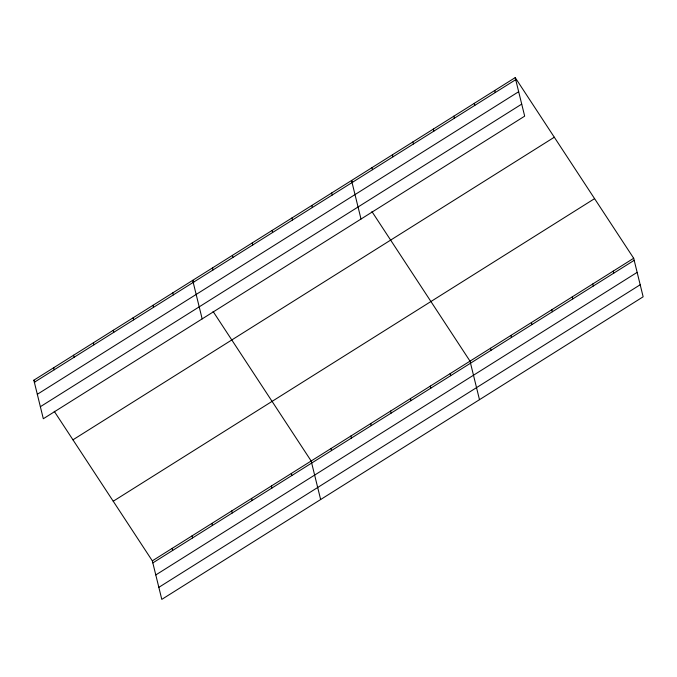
<?xml version="1.0" encoding="UTF-8"?>
<svg xmlns="http://www.w3.org/2000/svg" width="677" height="677" viewBox="0 0 677 677"><rect width="100%" height="100%" fill="white"/><g stroke="black" fill="none" stroke-linecap="round" stroke-linejoin="round"><path stroke-width="1.02" d="M515.205 77.618L524.675 116.156L43.32 418.741L33.85 380.203L515.205 77.618L633.68 258.259L643.15 296.797L161.795 599.382L152.325 560.844L54.245 411.303M34.358 382.26L515.713 79.674M37.311 394.302L518.667 91.708M40.358 406.708L521.713 104.114M72.947 439.813L554.302 137.228M113.228 501.234L594.584 198.64M152.325 560.844L633.68 258.259M152.833 562.909L634.188 260.315M155.786 574.942L637.15 272.357M158.833 587.348L640.197 284.755M352.675 182.223L351.549 180.497L361.01 219.035M371.944 211.596L470.024 361.137L479.485 399.675M193.834 282.081L192.7 280.346L202.161 318.892M213.094 311.454L311.175 460.995L320.644 499.533M33.85 380.203L34.984 381.93M613.227 271.113L613.734 273.178M592.764 283.976L593.272 286.032M572.31 296.839L572.818 298.895M551.857 309.694L552.356 311.758M494.752 90.473L495.251 92.529M531.394 322.557L531.902 324.613M474.289 103.336L474.797 105.392M510.94 335.42L511.44 337.476M453.835 116.19L454.343 118.255M490.478 348.274L490.986 350.339M433.373 129.053L433.881 131.11M412.919 141.916L413.427 143.973M450.163 373.619L450.67 375.676M392.457 154.771L392.965 156.836M430.31 386.102L430.817 388.158M372.003 167.634L372.511 169.69M410.457 398.584L410.964 400.64M390.595 411.066L391.103 413.122M331.688 192.979L332.195 195.035M370.742 423.548L371.25 425.605M311.835 205.461L312.342 207.517M350.889 436.03L351.388 438.087M291.973 217.943L292.481 220M331.028 448.512L331.535 450.569M272.12 230.425L272.628 232.482M252.267 242.899L252.775 244.964M291.322 473.477L291.821 475.533M232.406 255.381L232.913 257.446M271.46 485.951L271.968 488.015M212.553 267.864L213.06 269.928M251.607 498.433L252.115 500.498M231.754 510.915L232.253 512.98M172.838 292.828L173.346 294.893M211.893 523.397L212.4 525.462M152.985 305.31L153.493 307.375M192.04 535.879L192.547 537.944M133.132 317.792L133.631 319.857M172.186 548.362L172.686 550.426M113.271 330.274L113.778 332.331M93.418 342.757L93.925 344.813M73.565 355.239L74.064 357.295M53.703 367.721L54.211 369.777"/></g></svg>
